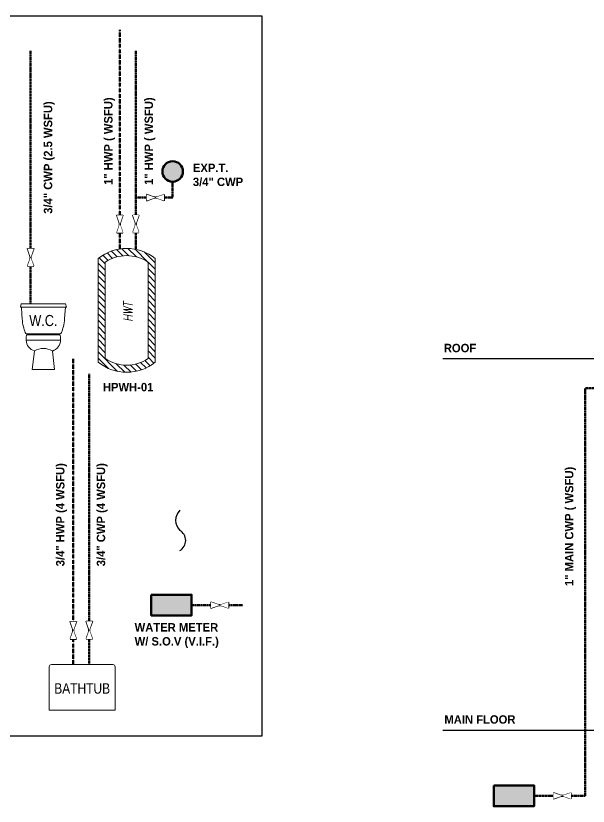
# Model space of a CAD drawing. Header units: inches. Extents: x 2025 to 34930, y -6955 to 4650.
# Drawn here: x 14138 to 14820, y -1688 to -746 of the extents above; entities that cross this region are included whole.
import ezdxf
from ezdxf.enums import TextEntityAlignment as Align

# ---------------------------------------------------------------- set-up
doc = ezdxf.new("R2010")
doc.units = ezdxf.units.IN
doc.header["$MEASUREMENT"] = 0
doc.set_wipeout_variables(frame=1)
for name, pattern in [('CONTINU', [0]), ('CWL', [0.416667, 0.25, -0.041667, 0.083333, -0.041667]), ('HWL', [0.541264, 0.25, -0.041264, 0.083333, -0.041667, 0.083333, -0.041667])]:
    doc.linetypes.add(name, pattern=pattern)
for name, color, linetype, lineweight in [('P-RISER-FIXT', 21, 'Continuous', 20), ('P-WS-ACCESS.', 3, 'Continuous', 30), ('P-WS-CW-PIPE', 5, 'CWL', 50), ('P-WS-EQPM', 22, 'Continuous', 50), ('P-WS-HW-PIPE', 12, 'HWL', 50), ('P-WS-TEXT', 7, 'Continuous', 25)]:
    doc.layers.add(name, color=color, linetype=linetype, lineweight=lineweight)
doc.styles.add('ARIAL_NARROW', font='ARIALN.TTF')
doc.styles.add('BOO', font='GOTHIC.TTF', dxfattribs={"height": 6})
doc.styles.add('WAW', font='simplex.shx', dxfattribs={"width": 0.8, "oblique": 10, "height": 10})

# ---------------------------------------------------------------- blocks, each defined once
blk = doc.blocks.new('A$C68f1b777')
at = {"layer": 'P-RISER-FIXT', "ltscale": 4}
for p, q in [((-16.02, 47.25), (-16.56, 44.79)), ((16.02, 47.25), (-16.02, 47.25)), ((16.02, 47.25), (16.56, 44.79)), ((-16.56, 44.79), (16.56, 44.79)), ((-11.88, 25.73), (11.88, 25.73)), ((-12.32, 21.17), (12.41, 21.17)), ((-6.45, 13.26), (-7.98, 0)), ((6.45, 13.26), (7.98, 0)), ((-7.98, 0), (7.98, 0))]:
    blk.add_line(p, q, dxfattribs=at)
for points in [[(-15.85, 44.79), (-15.56, 39.7), (-15.29, 36.36)], [(15.85, 44.79), (15.56, 39.7), (15.29, 36.36)], [(12.41, 21.17), (12.32, 23.01), (12.13, 24.85), (-12.14, 24.85), (-12.32, 23.01), (-12.32, 21.17)]]:
    blk.add_lwpolyline(points, dxfattribs=at)
for centre, start, end in [((-11.88, 27), 200.9052, 270), ((11.88, 27), 270, 339.0948)]:
    blk.add_arc(centre, 1.27, start, end, dxfattribs=at)
at = {"layer": 'P-RISER-FIXT'}
for centre, radius, start, end in [((-4.06, 21.17), 8.26, 180, 253.1496), ((4.06, 21.17), 8.26, 286.8464, 0), ((0, 2.75), 12.34, 58.4703, 121.5297)]:
    blk.add_arc(centre, radius, start, end, dxfattribs=at)
at = {"layer": 'P-RISER-FIXT', "ltscale": 4}
for points in [[(-15.29, 36.36), (-15.14, 34.52), (-14.84, 32.69), (-14.41, 30.88), (-14.05, 29.41), (-13.6, 27.96), (-13.06, 26.55)], [(15.29, 36.36), (15.14, 34.52), (14.84, 32.69), (14.41, 30.88), (14.05, 29.41), (13.6, 27.96), (13.06, 26.55)]]:
    blk.add_open_spline(points, degree=3, knots=[0, 0, 0, 0, 1, 1, 1, 1.975872, 1.975872, 1.975872, 1.975872], dxfattribs=at)
at = {"layer": 'P-RISER-FIXT', "style": 'ARIAL_NARROW'}
blk.add_text('W.C.', height=8, rotation=360, dxfattribs=at).set_placement((0, 35.26), align=Align.MIDDLE_CENTER)
blk = doc.blocks.new('A$Cd57d0e27')
at = {"color": 0, "linetype": 'Continuous'}
for points in [[(-0.49, 1.4), (0.49, 1.4), (0, 0), (0, 0)], [(-0.49, -1.4), (0.49, -1.4), (0, 0), (0, 0)]]:
    blk.add_lwpolyline(points, close=True, dxfattribs=at)
blk.add_wipeout([(-0.49, 1.4), (0.49, 1.4), (0, 0), (0, 0)], dxfattribs=at)
blk.add_wipeout([(-0.49, -1.4), (0.49, -1.4), (0, 0), (0, 0)], dxfattribs=at)
blk = doc.blocks.new('A$Cf21255d8')
for centre, radius, start, end in [((11.9, 12), 16.9, 134.76027, 225.23973), ((-6.79, -12), 13.79, 299.48713, 60.51287)]:
    blk.add_arc(centre, radius, start, end)
blk = doc.blocks.new('ZMR-HWT VERT200L')
at = {"linetype": 'Continuous'}
h = blk.add_hatch(dxfattribs=at)
h.set_pattern_fill('ANSI31', scale=25, angle=90, style=0)
h.set_pattern_definition([(135, (19.8612, 43.128), (-2.20971, -2.20971), [])])
h.paths.add_polyline_path([(-19.86, 79.26), (-19.86, 7, 0.352446), (19.86, 7), (19.86, 79.26, 0.352446)])
h.paths.add_polyline_path([(-14.86, 76.73, -0.304349), (14.86, 76.73), (14.86, 9.52, -0.304349), (-14.86, 9.52)], flags=16)
h.paths.add_polyline_path([(-0.07, 24.34), (-0.07, 55.57), (9.53, 55.57), (9.53, 24.34)], flags=8)
h.paths.add_polyline_path([(-9.01, 26.41), (-9.01, 61.06), (0.59, 61.06), (0.59, 26.41)], flags=8)
at = {"color": 1, "linetype": 'CONTINU', "ltscale": 0.2}
blk.add_lwpolyline([(-19.86, 79.26), (-19.86, 79.26), (-19.86, 7)], dxfattribs=at)
at = {"color": 1, "linetype": 'Continuous', "ltscale": 0.2}
for points in [[(19.86, 7), (19.86, 79.26)], [(-14.86, 76.73), (-14.86, 9.52)], [(14.86, 9.52), (14.86, 76.73)]]:
    blk.add_lwpolyline(points, dxfattribs=at)
at = {"color": 1, "linetype": 'CONTINU', "ltscale": 0.2}
for centre, start, end in [((0, 54.58), 51.1704, 128.8296), ((0, 31.68), 231.1704, 308.8296)]:
    blk.add_arc(centre, 31.68, start, end, dxfattribs=at)
at = {"color": 1, "ltscale": 0.2}
for centre, start, end in [((0, 54.58), 56.1449, 123.8551), ((0, 31.68), 236.1449, 303.8551)]:
    blk.add_arc(centre, 26.68, start, end, dxfattribs=at)
at = {"color": 4, "ltscale": 0.2, "insert": (0.89, 35.22), "char_height": 6.4, "attachment_point": 4, "rotation": 90, "style": 'WAW'}
blk.add_mtext('HWT', dxfattribs=at)
blk = doc.blocks.new('BTHTB')
at = {"layer": 'P-RISER-FIXT'}
for p, q in [((90582.24, 18005.25), (90582.24, 18038.56)), ((90583.87, 18040.18), (90630.95, 18040.18)), ((90632.58, 18005.25), (90632.58, 18038.56)), ((90632.58, 18005.25), (90582.24, 18005.25))]:
    blk.add_line(p, q, dxfattribs=at)
for centre, start, end in [((90583.87, 18038.56), 90, 180), ((90630.95, 18038.56), 0, 90)]:
    blk.add_arc(centre, 1.63, start, end, dxfattribs=at)
at = {"layer": 'P-RISER-FIXT', "style": 'ARIAL_NARROW'}
blk.add_text('BATHTUB', height=8, rotation=360, dxfattribs=at).set_placement((90607.41, 18021.95), align=Align.MIDDLE_CENTER)

msp = doc.modelspace()

# ---------------------------------------------------------------- hatches: boundary and pattern name
at = {"layer": 'P-WS-EQPM', "transparency": 33554610}
h = msp.add_hatch(color=256, dxfattribs=at)
h.dxf.hatch_style = 1
edge = h.paths.add_edge_path()
edge.add_arc((14325.02, -931.5), 12.22, 0, 360)
h = msp.add_hatch(color=256, dxfattribs=at)
h.dxf.hatch_style = 1
h.paths.add_polyline_path([(14299.6, -1436.14), (14347.62, -1436.14), (14347.62, -1460.87), (14299.6, -1460.87)])
h = msp.add_hatch(color=256, dxfattribs=at)
h.dxf.hatch_style = 1
h.paths.add_polyline_path([(14707.55, -1663.51), (14755.57, -1663.51), (14755.57, -1688.24), (14707.55, -1688.24)])

# ---------------------------------------------------------------- linework, layer by layer
at = {"color": 8}
for p, q in [((14646.94, -1154.58), (17200.11, -1154.58)), ((14646.94, -1597.41), (17204.18, -1597.41))]:
    msp.add_line(p, q, dxfattribs=at)
at = {"color": 2}
msp.add_lwpolyline([(13434.69, -745.9), (14431.28, -745.9), (14431.28, -1604.61), (13434.69, -1604.61)], close=True, dxfattribs=at)
at = {"layer": 'P-WS-CW-PIPE'}
for p, q in [((14155.85, -1088.77), (14155.85, -787.69)), ((14281.2, -1023.88), (14281.2, -787.69)), ((14325.02, -943.72), (14325.02, -962.64)), ((14281.2, -962.64), (14325.15, -962.64)), ((14225.74, -1519.47), (14225.74, -1172.79)), ((14816.49, -1675.87), (14816.49, -1189.73)), ((14816.49, -1189.73), (16787.33, -1189.73)), ((14347.62, -1448.5), (14408.54, -1448.5)), ((14755.57, -1675.87), (14816.49, -1675.87))]:
    msp.add_line(p, q, dxfattribs=at)
at = {"layer": 'P-WS-EQPM'}
for points in [[(14299.6, -1436.14), (14347.62, -1436.14), (14347.62, -1460.87), (14299.6, -1460.87)], [(14707.55, -1663.51), (14755.57, -1663.51), (14755.57, -1688.24), (14707.55, -1688.24)]]:
    msp.add_lwpolyline(points, close=True, dxfattribs=at)
msp.add_circle((14325.02, -931.5), 12.22, dxfattribs=at)
at = {"layer": 'P-WS-HW-PIPE'}
for p, q in [((14262.16, -1023.88), (14262.16, -762.8)), ((14206.71, -1519.47), (14206.71, -1154.94))]:
    msp.add_line(p, q, dxfattribs=at)

# ---------------------------------------------------------------- block references
at = {"layer": 'P-RISER-FIXT', "color": 7, "xscale": 1.711802423315842, "yscale": 1.711802423315842, "zscale": 1.711802423315842}
msp.add_blockref('ZMR-HWT VERT200L', (14270.26, -1170.92), dxfattribs=at)
at = {"layer": 'P-RISER-FIXT'}
for name, p, xscale, yscale, zscale in [('A$C68f1b777', (14171.05, -1167.46), 1.652897843344619, 1.652897843344619, 1.652897843344619), ('BTHTB', (-126759.69, -29588.36), 1.555909317088186, 1.555909317088186, 1.555909317088186)]:
    msp.add_blockref(name, p, dxfattribs=dict(at, xscale=xscale, yscale=yscale, zscale=zscale))
at = {"layer": 'P-WS-ACCESS.'}
msp.add_blockref('A$Cf21255d8', (14333.54, -1359.43), dxfattribs=at)

# ---------------------------------------------------------------- texts
at = {"color": 8, "char_height": 10, "attachment_point": 5, "style": 'BOO', "bg_fill": 3, "box_fill_scale": 1.05, "bg_fill_color": 256, "bg_fill_transparency": 0}
for s, insert in [('{\\fCentury Gothic|b1|i0|c0|p34;ROOF}', (14667.32, -1142.05)), ('{\\fCentury Gothic|b1|i0|c0|p34;MAIN FLOOR}', (14691.01, -1584.89))]:
    msp.add_mtext(s, dxfattribs=dict(at, insert=insert))
at = {"layer": 'P-WS-TEXT', "insert": (14792.32, -1425.78), "char_height": 10, "attachment_point": 1, "rotation": 90, "style": 'BOO', "bg_fill": 3, "box_fill_scale": 1.05, "bg_fill_color": 256, "bg_fill_transparency": 0}
msp.add_mtext('{\\fCentury Gothic|b1|i0|c0|p34;1" MAIN CWP ( WSFU)}', dxfattribs=at)

# ---------------------------------------------------------------- next in the draw order: block references
at = {"layer": 'P-WS-ACCESS.', "ltscale": 35, "xscale": 7.472474659119598, "yscale": 7.472474659119598, "zscale": 7.472474659119598, "rotation": 270}
for p in [(14304.35, -962.64), (14381.01, -1448.5), (14788.96, -1675.87)]:
    msp.add_blockref('A$Cd57d0e27', p, dxfattribs=at)
at = {"layer": 'P-WS-ACCESS.', "ltscale": 35, "xscale": 7.472474659119598, "yscale": 7.472474659119598, "zscale": 7.472474659119598}
for p in [(14262.16, -994.14), (14281.2, -993.89), (14155.85, -1033.97), (14206.71, -1478.52), (14225.74, -1478.27)]:
    msp.add_blockref('A$Cd57d0e27', p, dxfattribs=at)

# ---------------------------------------------------------------- next in the draw order: texts
at = {"layer": 'P-WS-TEXT', "char_height": 10, "attachment_point": 1, "rotation": 90, "style": 'BOO', "bg_fill": 3, "box_fill_scale": 1.05, "bg_fill_color": 256, "bg_fill_transparency": 0}
for s, insert in [('{\\fCentury Gothic|b1|i0|c0|p34;3/4" CWP (2.5 WSFU)}', (14171.57, -981.96)), ('{\\fCentury Gothic|b1|i0|c0|p34;1" HWP ( WSFU)}', (14243.37, -947.53)), ('{\\fCentury Gothic|b1|i0|c0|p34;1" HWP ( WSFU)}', (14291.56, -947.53)), ('{\\fCentury Gothic|b1|i0|c0|p34;3/4" HWP (4 WSFU)}', (14186.17, -1402.2)), ('{\\fCentury Gothic|b1|i0|c0|p34;3/4" CWP (4 WSFU)}', (14234.63, -1402.2))]:
    msp.add_mtext(s, dxfattribs=dict(at, insert=insert))
at = {"layer": 'P-WS-TEXT', "char_height": 10, "attachment_point": 1, "style": 'BOO', "bg_fill": 3, "box_fill_scale": 1.05, "bg_fill_color": 256, "bg_fill_transparency": 0}
for s, insert in [('{\\fCentury Gothic|b1|i0|c0|p34;EXP.T.\\P3/4" CWP}', (14349.15, -922.19)), ('{\\fCentury Gothic|b1|i0|c0|p34;HPWH-01}', (14241.92, -1183.58))]:
    msp.add_mtext(s, dxfattribs=dict(at, insert=insert))
at = {"layer": 'P-WS-TEXT', "insert": (14279.72, -1469.99), "char_height": 10, "width": 105.2598, "attachment_point": 1, "style": 'BOO', "bg_fill": 3, "box_fill_scale": 1.05, "bg_fill_color": 256, "bg_fill_transparency": 0}
msp.add_mtext('{\\fCentury Gothic|b1|i0|c0|p34;WATER METER \\PW/ S.O.V (V.I.F.)}', dxfattribs=at)

doc.saveas('drawing.dxf')
